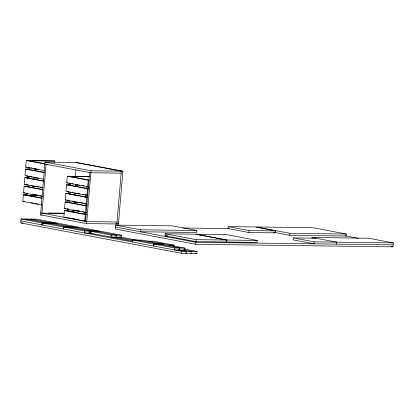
<?xml version="1.0" encoding="UTF-8"?>
<svg xmlns="http://www.w3.org/2000/svg" width="414" height="414" viewBox="0 0 414 414"><rect width="100%" height="100%" fill="white"/><g stroke="black" fill="none" stroke-linecap="round" stroke-linejoin="round"><path stroke-width="0.62" d="M21.031 218.97L41.969 222.923L57.375 223.125L36.442 219.172L21.031 218.97L20.7 222.929L181.482 253.296L196.888 253.497L197.054 251.521L184.98 249.238M41.845 205.028L22.811 201.432L23.37 194.828L26.191 194.87M42.564 196.443L23.536 192.852L24.09 186.248L26.915 186.284M42.652 187.744L24.255 184.266L24.809 177.663L27.634 177.704M28.354 169.119L25.528 169.083L24.975 175.686L43.372 179.158M44.728 170.697L25.694 167.101L26.253 160.503L53.468 160.86L54.726 161.098L54.627 162.298M26.165 195.087L26.325 193.183M26.858 186.833L27.07 184.297M27.603 177.948L27.764 176.043M28.297 169.693L28.509 167.158M27.583 193.421L27.422 195.325L32.556 195.392L32.665 194.125M28.116 187.071L28.276 185.167M28.861 178.186L29.021 176.281M29.554 169.931L29.767 167.396M33.198 187.775L33.358 185.87M33.891 179.521L34.103 176.985M34.636 170.635L34.797 168.731M40.541 214.882L44.976 162.065L76.818 162.485L122.875 171.184L118.44 224L86.598 223.581L40.541 214.882L41.83 214.897M41.804 224.905L41.969 222.923M42.218 224.983L42.388 223.001L57.794 223.208L78.727 227.162M67.208 210.612L64.382 210.576L63.828 217.179L85.791 221.143M86.51 212.563L64.548 208.594L65.107 201.991L67.927 202.032M87.235 203.978L65.272 200.014L65.826 193.41L68.652 193.447M70.013 184.872L66.545 184.83L65.992 191.428L87.954 195.398M88.674 186.812L66.711 182.848L67.265 176.245L89.352 176.54M63.156 228.937L63.321 226.955L42.388 223.001M63.575 229.014L63.74 227.032L84.673 230.991L100.084 231.193L79.146 227.239L63.321 226.955M67.182 210.835L67.342 208.93M67.875 202.581L68.087 200.04M68.781 191.791L68.62 193.695L69.904 193.685M69.314 185.441L69.526 182.9M68.595 209.168L68.439 211.073L73.573 211.14L73.682 209.867M69.128 202.819L69.345 200.278M69.821 194.564L70.038 192.029M70.571 185.679L70.784 183.138M75.395 176.255L75.933 169.828M74.215 203.522L74.37 201.618M74.903 195.268L75.12 192.727M75.653 186.383L75.814 184.478M84.508 212.17L84.347 214.074L85.631 214.09M85.041 205.825L85.253 203.284M85.734 197.571L85.946 195.03M86.479 188.686L86.64 186.781M84.766 221.133L85.32 214.53L64.382 210.576M85.486 212.548L86.04 205.944L65.107 201.991M86.205 203.967L86.759 197.364L65.826 193.41M86.924 195.382L87.483 188.784L66.545 184.83M87.649 186.802L88.203 180.199L67.265 176.245M85.605 214.312L85.765 212.408M86.298 206.058L86.459 204.154M87.043 197.173L87.204 195.268M87.737 188.919L87.949 186.383M84.673 230.991L84.508 232.968L91.572 233.061M85.507 221.361L89.61 172.509M86.598 223.581L91.033 170.765L44.976 162.065M89.647 233.035L89.812 231.059L68.874 227.105M90.231 231.136L111.164 235.09L110.999 237.072L121.271 237.206L121.437 235.224L100.504 231.271L90.231 231.136L90.066 233.118L91.349 233.134M115.692 225.112L140.398 229.775L140.232 231.757L196.728 232.502L196.893 230.526L172.188 225.858L115.692 225.112L115.361 229.071L195.755 244.255L392.969 246.863L393.3 242.904L368.595 238.236L312.104 237.491L312.021 238.48M116.132 237.139L116.303 235.157L95.365 231.203M132.242 241.983L132.408 240.001L142.68 240.141L184.97 248.126L184.799 250.108L174.532 249.973L174.698 247.991L153.76 244.037L153.594 246.019M153.175 245.937L153.34 243.96L132.408 240.001M164.989 235.763L165.155 233.781L195.46 234.184L226.442 240.032L226.277 242.014L195.972 241.616L164.989 235.763L167.572 235.794M174.066 246.677L174.196 245.191L153.258 241.238L148.124 241.165M179.666 250.04L179.831 248.058L158.898 244.105M181.482 253.296L181.648 251.314L20.866 220.952M195.755 244.255L195.92 242.273L115.527 227.089M195.972 241.616L196.143 239.634L165.155 233.781M226.955 240.042L226.789 242.019L257.089 242.423L257.254 240.441L226.272 234.588L195.972 234.189L226.955 240.042L257.254 240.441M228.171 226.598L228 228.58L248.938 232.533L275.641 232.885L275.812 230.903L254.874 226.95L228.171 226.598L249.104 230.551L275.812 230.903M248.938 232.533L249.104 230.551M289.743 235.281L289.914 233.299L256.416 226.97L312.912 227.721L346.404 234.045L346.239 236.027L289.743 235.281L274.575 232.414M293.272 237.9L293.107 239.882L314.045 243.836L314.21 241.854L293.272 237.9L315.872 238.2M336.639 244.136L336.805 242.154L312.104 237.491M29.047 160.756L54.726 161.098M47.998 164.311L46.063 164.286L41.964 213.138L64.527 213.438M25.694 167.101L27.236 167.121M34.776 169.207L36.701 169.233M28.328 169.342L29.611 169.357M34.745 169.424L38.6 169.476M91.033 170.765L122.875 171.184M121.167 173.145L90.868 172.747L44.81 164.047M70.064 176.504L89.32 176.757M34.051 177.787L36.623 177.823M27.609 177.922L29.534 177.948M34.026 178.01L38.518 178.067M88.203 180.199L89.227 180.214M66.711 182.848L68.253 182.869M24.255 184.266L25.28 184.282M75.788 184.949L77.718 184.975M69.345 185.084L70.628 185.105M75.762 185.172L79.612 185.224M32.69 186.362L36.541 186.414M27.526 186.512L29.451 186.538M32.665 186.579L38.44 186.657M87.483 188.784L88.508 188.794M23.536 192.852L25.073 192.872M74.427 193.524L76.994 193.561M75.043 193.752L79.535 193.814M32.613 194.953L36.463 195.004M32.587 195.175L38.362 195.248M86.759 197.364L87.789 197.38M65.272 200.014L66.297 200.024M22.811 201.432L24.354 201.452M74.349 202.115L76.916 202.151M68.543 202.26L70.468 202.286M73.682 202.327L79.457 202.405M86.04 205.944L87.069 205.96M64.548 208.594L66.09 208.615M73.63 210.7L77.48 210.747M73.599 210.917L79.379 210.995M48.443 213.003L63.27 213.2M85.32 214.53L86.345 214.545M117.064 222.002L86.764 221.599L40.707 212.899M21.342 222.939L23.267 222.965M182.776 227.979L229.33 228.595M140.398 229.775L196.893 230.526M289.914 233.299L346.404 234.045M111.164 235.09L121.437 235.224M196.143 239.634L226.442 240.032M314.21 241.854L393.3 242.904M195.92 242.273L393.134 244.881M153.34 243.96L163.613 244.094M153.76 244.037L164.032 244.172M169.057 245.119L174.196 245.191M174.698 247.991L184.97 248.126M181.648 251.314L197.054 251.521M75.276 162.469L121.333 171.163L116.898 223.979L115.635 223.741M27.79 160.523L44.919 163.758M26.253 160.503L44.65 163.975M31.045 167.841L32.313 168.079M33.581 168.322L36.753 168.922M68.807 176.266L89.108 180.1M27.07 169.103L44.2 172.338M25.528 169.083L44.562 172.679M72.062 183.588L73.33 183.826M76.502 184.427L77.77 184.665M82.847 185.622L84.114 185.865M87.287 186.46L88.555 186.704M344.976 235.789L358.317 238.309M26.517 175.707L27.785 175.945M29.052 176.183L32.225 176.783M35.397 177.383L36.665 177.622M68.087 184.851L88.389 188.68M391.07 246.506L392.969 246.863M26.351 177.684L43.48 180.923M24.809 177.663L43.843 181.26M67.534 191.449L68.802 191.692M71.974 192.287L73.242 192.531M78.318 193.488L79.586 193.726M82.759 194.326L84.026 194.564M85.294 194.803L87.835 195.284M26.429 184.406L27.697 184.649M30.869 185.244L32.142 185.488M39.754 186.921L42.927 187.521M67.368 193.431L87.664 197.266M273.105 232.409L275.01 232.766M25.632 186.269L42.756 189.503M24.09 186.248L43.118 189.84M67.446 200.153L68.714 200.392M71.886 200.992L73.154 201.23M78.23 202.187L79.498 202.43M80.766 202.669L83.938 203.269M26.346 193.11L27.614 193.348M35.226 194.787L38.398 195.387M39.666 195.625L42.202 196.107M31.298 195.154L32.556 195.392M66.644 202.011L86.945 205.846M24.907 194.849L42.047 198.089M23.37 194.828L41.767 198.306M67.358 208.853L68.631 209.096M73.702 210.053L74.97 210.291M76.243 210.535L79.416 211.13M82.588 211.73L83.856 211.968M85.124 212.211L86.391 212.449M30.698 202.653L33.87 203.248M35.138 203.491L38.311 204.086M72.315 210.902L73.573 211.14M65.924 210.597L86.226 214.431M117.178 223.762L118.44 224M69.174 217.914L70.447 218.157M73.62 218.758L74.887 218.996M76.155 219.234L77.423 219.472M31.304 219.104L52.242 223.058M52.656 223.136L73.594 227.089M74.013 227.172L94.946 231.126M26.17 219.037L47.103 222.991M47.522 223.068L68.455 227.022M137.541 240.073L158.479 244.027M120.003 236.968L137.955 240.358M115.661 237.046L132.816 240.291M183.531 249.87L191.92 251.453L191.754 253.43L190.481 253.192M88.917 232.901L132.765 241.181M178.398 249.797L186.781 251.381L186.616 253.363L185.348 253.125M194.984 253.14L196.888 253.497"/></g></svg>
